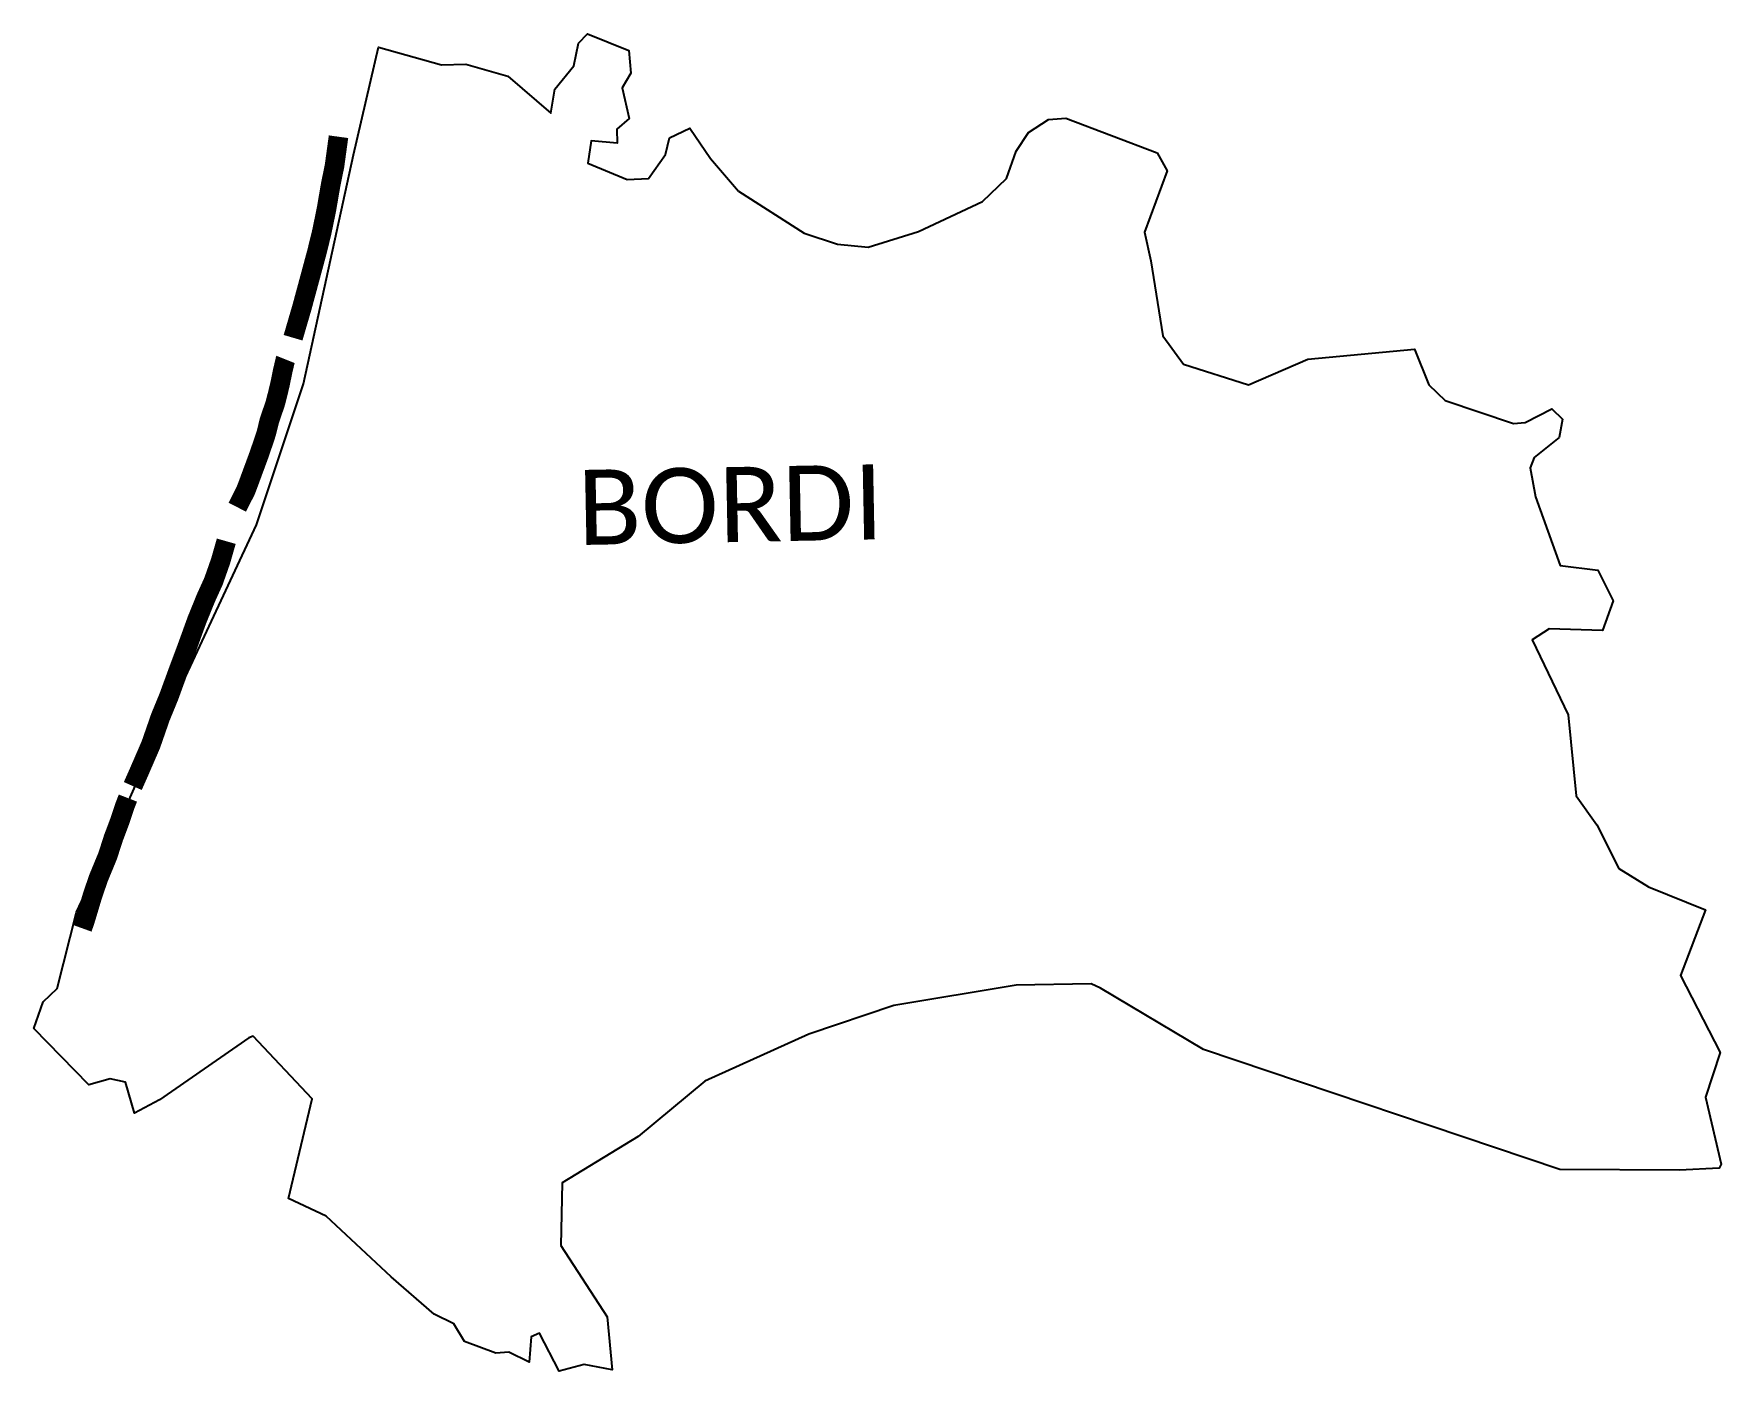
# Model space of a CAD drawing. Header units: metres. Extents: x 262723 to 267030, y 2222791 to 2226204.
import ezdxf

# ---------------------------------------------------------------- set-up
doc = ezdxf.new("R2010")
doc.units = ezdxf.units.M
doc.header["$MEASUREMENT"] = 0
for name, color, linetype in [('UNPROTECTED', 130, 'Continuous'), ('village', 3, 'Continuous'), ('VILLAGE NAME', 250, 'Continuous')]:
    doc.layers.add(name, color=color, linetype=linetype)
doc.styles.get("Standard").update_dxf_attribs({"font": 'arial.ttf'})

msp = doc.modelspace()

# ---------------------------------------------------------------- linework, layer by layer
at = {"layer": 'UNPROTECTED', "const_width": 50, "flags": 128}
for points in [[(263500.6, 2225941.4), (263490.5, 2225867.4), (263480.5, 2225818.2), (263469.6, 2225754.8), (263457.2, 2225694.8), (263445.2, 2225646.2), (263429.5, 2225588), (263407.3, 2225506), (263384.6, 2225428.4)], [(263365.3, 2225373.1), (263364.9, 2225372.1), (263357.7, 2225341.5), (263351.8, 2225312.1), (263346, 2225287.8), (263339.2, 2225261), (263324.1, 2225216.8), (263316.4, 2225185.4), (263310.2, 2225166.5), (263297.9, 2225130.3), (263285.8, 2225097.6), (263270.2, 2225055.3), (263263.6, 2225038.1), (263242.2, 2224995.9)], [(263214.1, 2224909.1), (263200, 2224859.6), (263181.6, 2224807.2), (263162.5, 2224765.1), (263139, 2224707.3), (263114.1, 2224638.5), (263090.5, 2224575.4), (263067.7, 2224512.9), (263046, 2224460.2), (263021.5, 2224389.7), (262991.2, 2224319.8), (262975.5, 2224284.4)]]:
    msp.add_lwpolyline(points, dxfattribs=at)
at = {"layer": 'UNPROTECTED', "flags": 128}
msp.add_lwpolyline([(262846.5, 2223921.3, 50, 50, 0), (262852.5, 2223937.9, 50, 50, 0), (262873.1, 2224006.2, 50, 50, 0), (262887.8, 2224049.1, 50, 50, 0), (262911.4, 2224106.2, 50, 50, 0), (262925.9, 2224151.1, 50, 50, 0), (262925.9, 2224151.3, 50, 50, 0), (262943.1, 2224196.9, 50, 50, 0), (262955.5, 2224234.4, 50, 50, 0), (262963, 2224253.6, 0, 0, 0)], format="xyseb", dxfattribs=at)
at = {"layer": 'village'}
msp.add_lwpolyline([(265357, 2225988.5), (265590.1, 2225899.9)], dxfattribs=at)
for points in [[(267030.3, 2223319.7, 0), (267024.9, 2223309.1, 0), (266923.7, 2223303.7, 0), (266618.4, 2223306, 0), (265708.7, 2223612.2, 0), (265445.7, 2223768.9, 0), (265421.7, 2223779.9, 0), (265230.1, 2223776.3, 0), (264918, 2223724.2, 0), (264701.5, 2223651.1, 0), (264435.9, 2223531.2, 0), (264265.7, 2223390.2, 0), (264071.2, 2223272.1, 0), (264068.5, 2223111.4, 0), (264186, 2222929.8, 0), (264199.3, 2222794.5, 0), (264127.8, 2222807.7, 0), (264063.5, 2222790.9, 0), (264013.3, 2222888, 0), (263992.1, 2222878.9, 0), (263987.4, 2222813.8, 0), (263935, 2222839.3, 0), (263902.2, 2222837.4, 0), (263822.2, 2222866.7, 0), (263795, 2222911.5, 0), (263744.4, 2222936.5, 0), (263634.9, 2223032.1, 0), (263468.7, 2223186.7, 0), (263372.9, 2223231.9, 0), (263433.4, 2223486.3, 0), (263282.6, 2223646, 0), (263271.8, 2223642.1, 0), (263044, 2223483.2, 0), (262980, 2223449.9, 0), (262956.8, 2223528.6, 0), (262917.4, 2223537.4, 0), (262863.1, 2223522, 0), (262722.7, 2223665.5, 0), (262746.4, 2223733.9, 0), (262782.7, 2223767.7, 0), (262831.4, 2223962.3, 0), (262958.8, 2224232.5, 0), (263020, 2224369.8, 0), (263291.1, 2224951, 0), (263411, 2225310.7, 0), (263538.7, 2225895.5, 0), (263603, 2226170.3, 0), (263763.3, 2226124.8, 0), (263825.5, 2226126.9, 0), (263932.6, 2226095.8, 0), (264042.2, 2226001.8, 0), (264053.2, 2226062.4, 0), (264101.6, 2226122, 0), (264112.9, 2226180.2, 0), (264135.9, 2226204.1, 0), (264242, 2226161.6, 0), (264246.9, 2226103.3, 0), (264224.6, 2226066.5, 0), (264242.2, 2225988, 0), (264211.3, 2225961, 0), (264212.3, 2225924.8, 0), (264145.7, 2225930.5, 0), (264136.9, 2225874.2, 0), (264237.8, 2225832.1, 0), (264291.7, 2225835.1, 0), (264335.2, 2225895.8, 0), (264345.9, 2225938.3, 0), (264397.3, 2225963.3, 0), (264450.2, 2225886.1, 0), (264521.5, 2225802.6, 0), (264689.3, 2225695.3, 0), (264774.4, 2225667.5, 0), (264852.6, 2225659.3, 0), (264981, 2225699.3, 0), (265144.7, 2225775.7, 0), (265205.6, 2225834.6, 0), (265230.7, 2225904.6, 0), (265261.7, 2225952.3, 0), (265312.8, 2225985.4, 0), (265357, 2225988.5, 0)], [(265590.1, 2225899.9, 0), (265615.6, 2225854.4, 0), (265558.3, 2225697.7, 0), (265574.5, 2225624.9, 0), (265605, 2225432.9, 0), (265657.5, 2225361.1, 0), (265823.4, 2225308.1, 0), (265974.7, 2225373.7, 0), (266246.9, 2225399, 0), (266284.2, 2225308.4, 0), (266325.3, 2225267.9, 0), (266500.1, 2225209.7, 0), (266530.1, 2225212.5, 0), (266597.6, 2225246.9, 0), (266624.9, 2225220.9, 0), (266616.7, 2225174.2, 0), (266552.7, 2225122.5, 0), (266542.2, 2225096, 0), (266556.1, 2225022.3, 0), (266618.8, 2224847.5, 0), (266715.2, 2224835.3, 0), (266754.2, 2224756.9, 0), (266727.3, 2224680.9, 0), (266591.4, 2224685.2, 0), (266547.4, 2224657.4, 0), (266639.8, 2224466.1, 0), (266659.8, 2224259.6, 0), (266712.3, 2224185.3, 0), (266768.7, 2224073.7, 0), (266844.8, 2224026.9, 0), (266990, 2223968.6, 0), (266925.9, 2223800.5, 0), (267027.6, 2223604.6, 0), (266990.3, 2223490.3, 0), (267030.3, 2223319.7, 0)]]:
    msp.add_polyline3d(points, dxfattribs=at)

# ---------------------------------------------------------------- texts
at = {"layer": 'VILLAGE NAME', "insert": (264109, 2225090.7), "char_height": 191.456, "attachment_point": 1, "rotation": 1.1028}
msp.add_mtext_dynamic_manual_height_columns('{\\fCalibri|b0|i0|c0|p34;BORDI}', width=161.46, gutter_width=957.3, heights=[0], dxfattribs=at)

doc.saveas('drawing.dxf')
